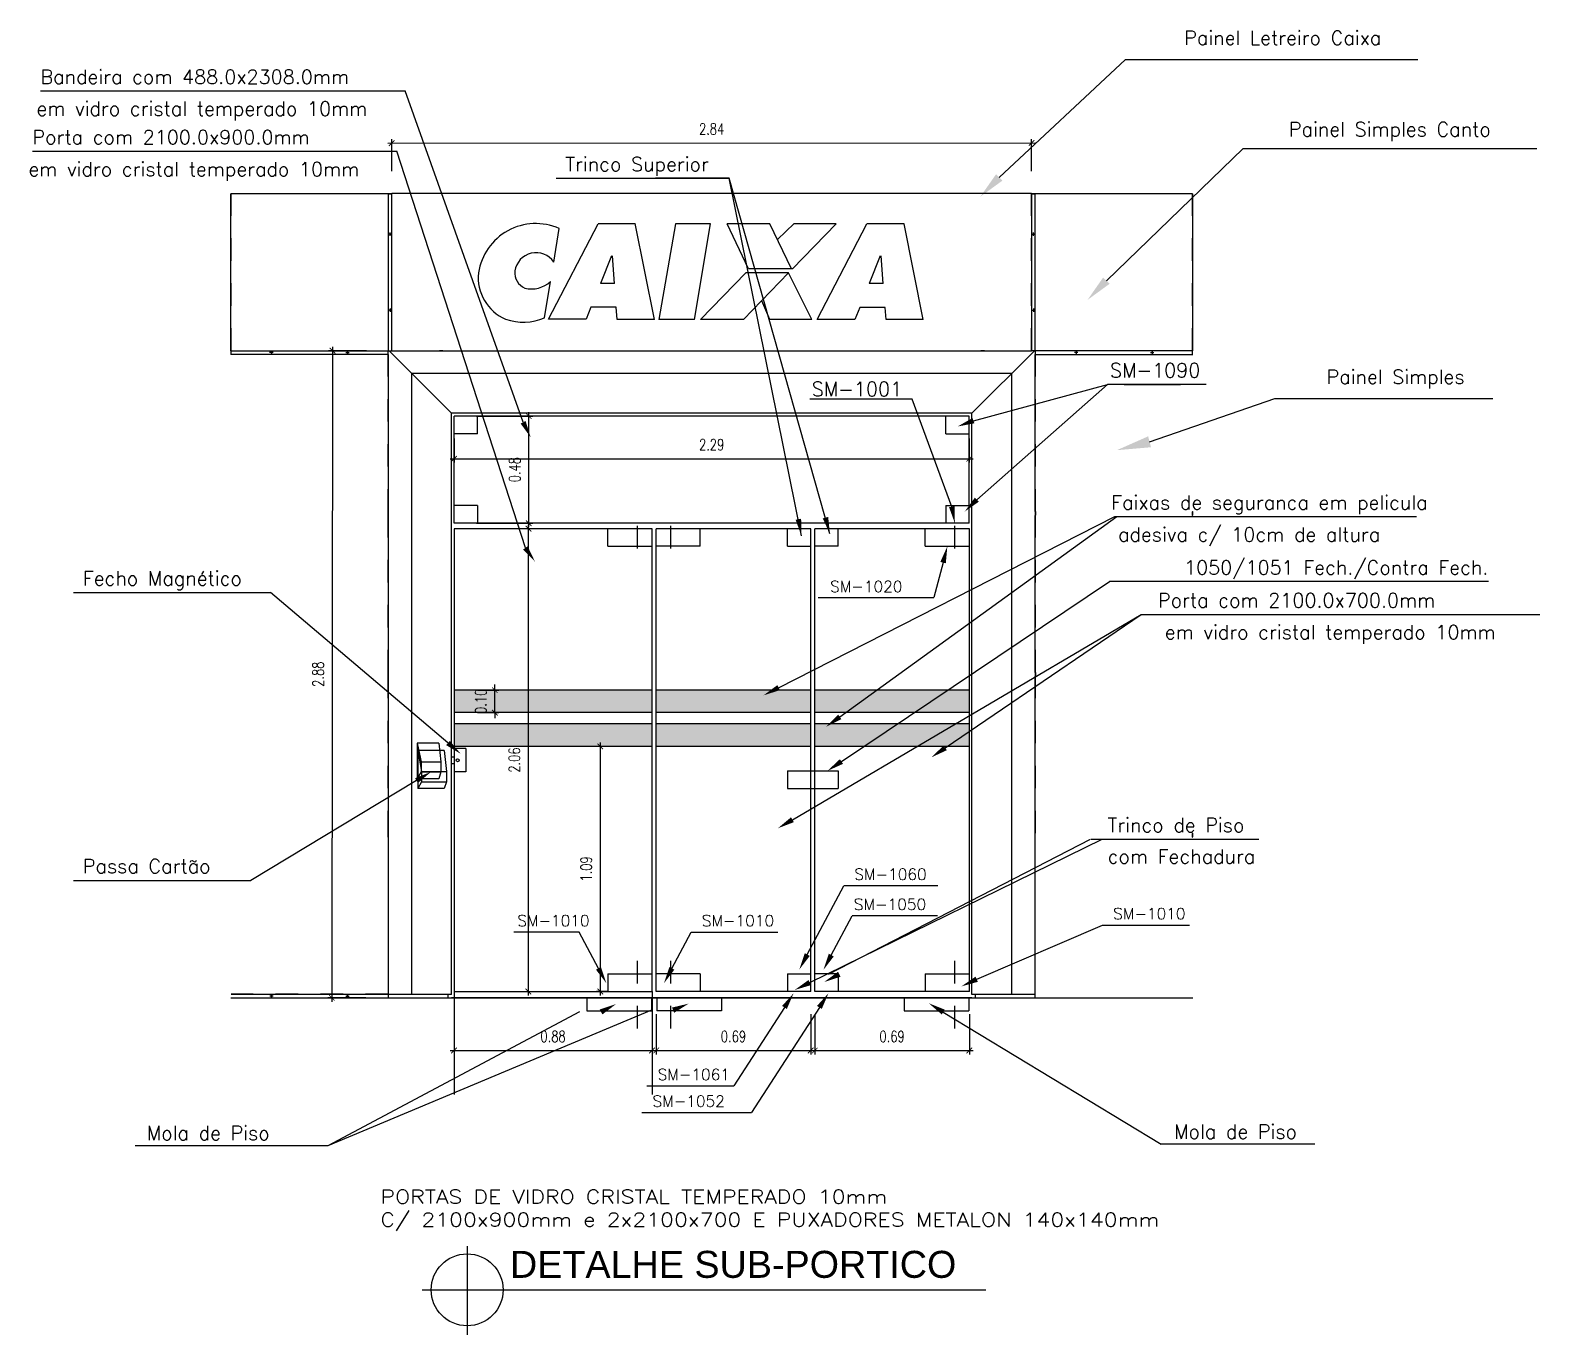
# Model space of a CAD drawing. Extents: x -36.1 to 57, y 1.4 to 46.9.
# Drawn here: x 46.31 to 53.02, y 33.91 to 39.71 of the extents above; entities that cross this region are included whole.
import ezdxf
from ezdxf.enums import TextEntityAlignment as Align

# ---------------------------------------------------------------- set-up
doc = ezdxf.new("R2010")
doc.units = 0
doc.header["$LTSCALE"] = 0.02
doc.header["$PDMODE"] = 2
doc.linetypes.add('CENTER', pattern=[2, 1.25, -0.25, 0.25, -0.25])
doc.linetypes.add('HIDDEN', pattern=[0.375, 0.25, -0.125])
doc.layers.get('0').update_dxf_attribs({"linetype": 'CONTINUOUS'})
doc.layers.get('DEFPOINTS').update_dxf_attribs({"linetype": 'CONTINUOUS'})
for name, color, linetype in [('A-COTAS', 6, 'CONTINUOUS'), ('A-HACHU', 250, 'CONTINUOUS'), ('A-PARED', 7, 'CONTINUOUS'), ('CENTRO', 1, 'CENTER'), ('CONT', 1, 'CONTINUOUS'), ('COTAS', 6, 'CONTINUOUS'), ('ESQUADRIAS-G', 1, 'CONTINUOUS'), ('FINA', 6, 'CONTINUOUS'), ('PISO', 6, 'CONTINUOUS'), ('TEXTO', 7, 'CONTINUOUS'), ('TRAC', 1, 'HIDDEN')]:
    doc.layers.add(name, color=color, linetype=linetype)
doc.styles.add('CITYBLUEPRINT', font='romans.shx', dxfattribs={"width": 1.2, "height": 0.4})
doc.styles.add('COTAS', font='romans.shx', dxfattribs={"width": 0.75})
doc.styles.add('PAVIM', font='swiss.ttf')
doc.styles.add('ROMANSP', font='ROMANS.SHX')
doc.styles.add('SIMPLEX', font='SIMPLEX.SHX')
doc.dimstyles.new('COTAS_50', dxfattribs={"dimscale": 50, "dimtxt": 0.002, "dimasz": 0.001, "dimexe": 0.0007, "dimexo": 0.004, "dimgap": 0.0015, "dimtad": 1, "dimzin": 0, "dimdsep": 46, "dimtxsty": 'COTAS', "dimblk1": 'ARCHTICK', "dimblk2": 'ARCHTICK', "dimsah": 1, "dimcen": 0.003, "dimdle": 0.0007, "dimaunit": 1, "dimadec": 0, "dimazin": 0, "dimtfac": 1, "dimtdec": 0, "dimtix": 1, "dimtmove": 0, "dimatfit": 3, "dimldrblk": 'ARCHTICK', "dimfxl": 1, "dimtolj": 1, "dimtzin": 0, "dimarcsym": 0})

# ---------------------------------------------------------------- blocks, each defined once
blk = doc.blocks.new('_ARCHTICK')
at = {"color": 0, "linetype": 'ByBlock', "const_width": 0.15}
blk.add_lwpolyline([(-0.5, -0.5), (0.5, 0.5)], dxfattribs=at)
blk = doc.blocks.new('*D155')
at = {"color": 0, "linetype": 'ByBlock'}
for p, q in [((193.7457, 128.4894), (193.7426, 125.5774)), ((193.8967, 128.4718), (193.7281, 128.4719)), ((193.8937, 125.5948), (193.7251, 125.5949))]:
    blk.add_line(p, q, dxfattribs=at)
at = {"layer": 'DEFPOINTS', "color": 0, "linetype": 'ByBlock'}
for p in [(193.9967, 128.4717), (193.7426, 125.5949), (193.9937, 125.5947)]:
    blk.add_point(p, dxfattribs=at)
at = {"color": 0, "linetype": 'ByBlock', "xscale": 0.025, "yscale": 0.025, "zscale": 0.025}
for p, rotation in [((193.7456, 128.4719), 89.94025470667383), ((193.7426, 125.5949), 269.9402547066738)]:
    blk.add_blockref('_ARCHTICK', p, dxfattribs=dict(at, rotation=rotation))
at = {"color": 0, "linetype": 'ByBlock', "insert": (193.6816, 127.0335), "char_height": 0.05, "attachment_point": 5, "rotation": 89.94025, "style": 'COTAS'}
blk.add_mtext('\\A1;2.88', dxfattribs=at)
blk = doc.blocks.new('*D154')
at = {"color": 0, "linetype": 'ByBlock'}
for p, q in [((194.6162, 125.6052), (194.6162, 127.6982)), ((194.5495, 127.6807), (194.6337, 127.6807)), ((194.5495, 125.6227), (194.6337, 125.6227))]:
    blk.add_line(p, q, dxfattribs=at)
at = {"layer": 'DEFPOINTS', "color": 0, "linetype": 'ByBlock'}
for p in [(194.4495, 127.6807), (194.6162, 127.6807), (194.4495, 125.6227)]:
    blk.add_point(p, dxfattribs=at)
at = {"color": 0, "linetype": 'ByBlock', "xscale": 0.025, "yscale": 0.025, "zscale": 0.025}
for p, rotation in [((194.6162, 127.6807), 90), ((194.6162, 125.6227), 270)]:
    blk.add_blockref('_ARCHTICK', p, dxfattribs=dict(at, rotation=rotation))
at = {"color": 0, "linetype": 'ByBlock', "insert": (194.5537, 126.6517), "char_height": 0.05, "attachment_point": 5, "rotation": 90, "style": 'COTAS'}
blk.add_mtext('\\A1;2.06', dxfattribs=at)
blk = doc.blocks.new('*D156')
at = {"color": 0, "linetype": 'ByBlock'}
for p, q in [((194.9697, 126.7126), (194.9182, 126.7126)), ((194.9357, 126.7301), (194.9357, 125.6052)), ((194.9697, 125.6227), (194.9182, 125.6227))]:
    blk.add_line(p, q, dxfattribs=at)
at = {"layer": 'DEFPOINTS', "color": 0, "linetype": 'ByBlock'}
for p in [(195.0697, 126.7126), (194.9357, 125.6227), (195.0697, 125.6227)]:
    blk.add_point(p, dxfattribs=at)
at = {"color": 0, "linetype": 'ByBlock', "xscale": 0.025, "yscale": 0.025, "zscale": 0.025}
for p, rotation in [((194.9357, 126.7126), 90), ((194.9357, 125.6227), 270)]:
    blk.add_blockref('_ARCHTICK', p, dxfattribs=dict(at, rotation=rotation))
at = {"color": 0, "linetype": 'ByBlock', "insert": (194.8732, 126.1676), "char_height": 0.05, "attachment_point": 5, "rotation": 90, "style": 'COTAS'}
blk.add_mtext('\\A1;1.09', dxfattribs=at)
blk = doc.blocks.new('*D158')
at = {"color": 0, "linetype": 'ByBlock'}
for p, q in [((195.1842, 125.5227), (195.1842, 125.3431)), ((195.8712, 125.5227), (195.8712, 125.3431)), ((195.1667, 125.3606), (195.8887, 125.3606))]:
    blk.add_line(p, q, dxfattribs=at)
at = {"layer": 'DEFPOINTS', "color": 0, "linetype": 'ByBlock'}
for p in [(195.1842, 125.6227), (195.8712, 125.6227), (195.8712, 125.3606)]:
    blk.add_point(p, dxfattribs=at)
at = {"color": 0, "linetype": 'ByBlock', "xscale": 0.025, "yscale": 0.025, "zscale": 0.025, "rotation": 180}
blk.add_blockref('_ARCHTICK', (195.1842, 125.3606), dxfattribs=at)
at = {"color": 0, "linetype": 'ByBlock', "xscale": 0.025, "yscale": 0.025, "zscale": 0.025}
blk.add_blockref('_ARCHTICK', (195.8712, 125.3606), dxfattribs=at)
at = {"color": 0, "linetype": 'ByBlock', "insert": (195.5277, 125.4231), "char_height": 0.05, "attachment_point": 5, "style": 'COTAS'}
blk.add_mtext('\\A1;0.69', dxfattribs=at)
blk = doc.blocks.new('*D157')
at = {"color": 0, "linetype": 'ByBlock'}
for p, q in [((194.2857, 125.5227), (194.2857, 125.3431)), ((195.1657, 125.5227), (195.1657, 125.3431)), ((194.2682, 125.3606), (195.1832, 125.3606))]:
    blk.add_line(p, q, dxfattribs=at)
at = {"layer": 'DEFPOINTS', "color": 0, "linetype": 'ByBlock'}
for p in [(194.2857, 125.6227), (195.1657, 125.6227), (195.1657, 125.3606)]:
    blk.add_point(p, dxfattribs=at)
at = {"color": 0, "linetype": 'ByBlock', "xscale": 0.025, "yscale": 0.025, "zscale": 0.025, "rotation": 180}
blk.add_blockref('_ARCHTICK', (194.2857, 125.3606), dxfattribs=at)
at = {"color": 0, "linetype": 'ByBlock', "xscale": 0.025, "yscale": 0.025, "zscale": 0.025}
blk.add_blockref('_ARCHTICK', (195.1657, 125.3606), dxfattribs=at)
at = {"color": 0, "linetype": 'ByBlock', "insert": (194.7257, 125.4231), "char_height": 0.05, "attachment_point": 5, "style": 'COTAS'}
blk.add_mtext('\\A1;0.88', dxfattribs=at)
blk = doc.blocks.new('*D150')
at = {"color": 0, "linetype": 'ByBlock'}
for p, q in [((195.8892, 125.5227), (195.8892, 125.3431)), ((196.5762, 125.5227), (196.5762, 125.3431)), ((195.8717, 125.3606), (196.5937, 125.3606))]:
    blk.add_line(p, q, dxfattribs=at)
at = {"layer": 'DEFPOINTS', "color": 0, "linetype": 'ByBlock'}
for p in [(195.8892, 125.6227), (196.5762, 125.6227), (196.5762, 125.3606)]:
    blk.add_point(p, dxfattribs=at)
at = {"color": 0, "linetype": 'ByBlock', "xscale": 0.025, "yscale": 0.025, "zscale": 0.025, "rotation": 180}
blk.add_blockref('_ARCHTICK', (195.8892, 125.3606), dxfattribs=at)
at = {"color": 0, "linetype": 'ByBlock', "xscale": 0.025, "yscale": 0.025, "zscale": 0.025}
blk.add_blockref('_ARCHTICK', (196.5762, 125.3606), dxfattribs=at)
at = {"color": 0, "linetype": 'ByBlock', "insert": (196.2327, 125.4231), "char_height": 0.05, "attachment_point": 5, "style": 'COTAS'}
blk.add_mtext('\\A1;0.69', dxfattribs=at)
blk = doc.blocks.new('*D151')
at = {"color": 0, "linetype": 'ByBlock'}
for p, q in [((194.3907, 126.9626), (194.4845, 126.9626)), ((194.467, 126.9626), (194.467, 126.9876)), ((194.467, 126.8626), (194.467, 126.9626)), ((194.3907, 126.8626), (194.4845, 126.8626)), ((194.467, 126.8626), (194.467, 126.8376))]:
    blk.add_line(p, q, dxfattribs=at)
at = {"layer": 'DEFPOINTS', "color": 0, "linetype": 'ByBlock'}
for p in [(194.2907, 126.9626), (194.467, 126.9626), (194.2907, 126.8626)]:
    blk.add_point(p, dxfattribs=at)
at = {"color": 0, "linetype": 'ByBlock', "xscale": 0.025, "yscale": 0.025, "zscale": 0.025}
for p, rotation in [((194.467, 126.9626), 270), ((194.467, 126.8626), 90)]:
    blk.add_blockref('_ARCHTICK', p, dxfattribs=dict(at, rotation=rotation))
at = {"color": 0, "linetype": 'ByBlock', "insert": (194.4045, 126.9126), "char_height": 0.05, "attachment_point": 5, "rotation": 90, "style": 'COTAS'}
blk.add_mtext('\\A1;0.10', dxfattribs=at)
blk = doc.blocks.new('*D153')
at = {"color": 0, "linetype": 'ByBlock'}
for p, q in [((194.2857, 128.0813), (194.2857, 127.9741)), ((196.5757, 128.0813), (196.5757, 127.9741)), ((194.2682, 127.9916), (196.5932, 127.9916))]:
    blk.add_line(p, q, dxfattribs=at)
at = {"layer": 'DEFPOINTS', "color": 0, "linetype": 'ByBlock'}
for p in [(194.2857, 128.1813), (196.5757, 128.1813), (196.5757, 127.9916)]:
    blk.add_point(p, dxfattribs=at)
at = {"color": 0, "linetype": 'ByBlock', "xscale": 0.025, "yscale": 0.025, "zscale": 0.025, "rotation": 180}
blk.add_blockref('_ARCHTICK', (194.2857, 127.9916), dxfattribs=at)
at = {"color": 0, "linetype": 'ByBlock', "xscale": 0.025, "yscale": 0.025, "zscale": 0.025}
blk.add_blockref('_ARCHTICK', (196.5757, 127.9916), dxfattribs=at)
at = {"color": 0, "linetype": 'ByBlock', "insert": (195.4307, 128.0541), "char_height": 0.05, "attachment_point": 5, "style": 'COTAS'}
blk.add_mtext('\\A1;2.29', dxfattribs=at)
blk = doc.blocks.new('*D159')
at = {"color": 0, "linetype": 'ByBlock'}
for p, q in [((194.3857, 128.1813), (194.6354, 128.1813)), ((194.6179, 127.6872), (194.6179, 128.1988)), ((194.3857, 127.7047), (194.6354, 127.7047))]:
    blk.add_line(p, q, dxfattribs=at)
at = {"layer": 'DEFPOINTS', "color": 0, "linetype": 'ByBlock'}
for p in [(194.2857, 128.1813), (194.6179, 128.1813), (194.2857, 127.7047)]:
    blk.add_point(p, dxfattribs=at)
at = {"color": 0, "linetype": 'ByBlock', "xscale": 0.025, "yscale": 0.025, "zscale": 0.025}
for p, rotation in [((194.6179, 128.1813), 90), ((194.6179, 127.7047), 270)]:
    blk.add_blockref('_ARCHTICK', p, dxfattribs=dict(at, rotation=rotation))
at = {"color": 0, "linetype": 'ByBlock', "insert": (194.5554, 127.943), "char_height": 0.05, "attachment_point": 5, "rotation": 90, "style": 'COTAS'}
blk.add_mtext('\\A1;0.48', dxfattribs=at)
blk = doc.blocks.new('*D152')
at = {"color": 0, "linetype": 'ByBlock'}
for p, q in [((193.9911, 129.3946), (196.8701, 129.3956)), ((194.0086, 129.2697), (194.0086, 129.4121)), ((196.8526, 129.2707), (196.8526, 129.4131))]:
    blk.add_line(p, q, dxfattribs=at)
at = {"layer": 'DEFPOINTS', "color": 0, "linetype": 'ByBlock'}
for p in [(196.8526, 129.3956), (194.0087, 129.1697), (196.8527, 129.1707)]:
    blk.add_point(p, dxfattribs=at)
at = {"color": 0, "linetype": 'ByBlock', "xscale": 0.025, "yscale": 0.025, "zscale": 0.025}
for p, rotation in [((194.0086, 129.3946), 180.0201461944978), ((196.8526, 129.3956), 0.02014619449780503)]:
    blk.add_blockref('_ARCHTICK', p, dxfattribs=dict(at, rotation=rotation))
at = {"color": 0, "linetype": 'ByBlock', "insert": (195.4306, 129.4576), "char_height": 0.05, "attachment_point": 5, "rotation": 0.02015, "style": 'COTAS'}
blk.add_mtext('\\A1;2.84', dxfattribs=at)
blk = doc.blocks.new('A$C1A673CF9')
at = {"layer": 'A-HACHU'}
h = blk.add_hatch(dxfattribs=at)
h.set_pattern_fill('DASH', color=256, scale=0.005, style=0)
h.set_pattern_definition([(0, (-50.731552, -95.333776), (0.015875, 0.015875), [0.015875, -0.015875])])
h.paths.add_polyline_path([(2.7719, 2.3042), (2.7719, 2.4042), (1.8919, 2.4042), (1.8919, 2.3042)])
h.paths.add_polyline_path([(1.8919, 2.2542), (1.8919, 2.1542), (2.7719, 2.1542), (2.7719, 2.2542)])
h.paths.add_polyline_path([(2.7904, 2.2542), (2.7904, 2.1542), (3.4774, 2.1542), (3.4774, 2.2542)])
h.paths.add_polyline_path([(2.7904, 2.4042), (2.7904, 2.3042), (3.4774, 2.3042), (3.4774, 2.4042)])
h.paths.add_polyline_path([(3.4954, 2.4042), (3.4954, 2.3042), (3.6323, 2.3042), (3.7705, 2.4042)])
h.paths.add_polyline_path([(3.937, 2.3042), (4.0859, 2.4042), (3.7705, 2.4042), (3.6323, 2.3042)])
h.paths.add_polyline_path([(4.1824, 2.3042), (4.1824, 2.4042), (4.0859, 2.4042), (3.937, 2.3042)])
h.paths.add_polyline_path([(3.8626, 2.2542), (3.7137, 2.1542), (3.9493, 2.1542), (4.119, 2.2542)])
h.paths.add_polyline_path([(3.9493, 2.1542), (4.0848, 2.1542), (4.1824, 2.2207), (4.1824, 2.2542), (4.119, 2.2542)])
h.paths.add_polyline_path([(4.1824, 2.2207), (4.0848, 2.1542), (4.1824, 2.1542)], flags=16)
h.paths.add_polyline_path([(3.4954, 2.2542), (3.4954, 2.1542), (3.7137, 2.1542), (3.8626, 2.2542)])
h.paths.add_polyline_path([(1.9732, 2.2845), (1.9732, 2.4238), (2.0482, 2.4238), (2.0482, 2.2845)], flags=9)
for p, q in [((3.3733, 2.0452), (3.3733, 1.9667)), ((3.3733, 2.0452), (3.5995, 2.0452)), ((3.5995, 2.0452), (3.5995, 1.9667)), ((3.3733, 1.9667), (3.5995, 1.9667))]:
    blk.add_line(p, q)
at = {"layer": 'A-PARED'}
blk.add_line((0.8999, 1.0362), (5.1749, 1.0362), dxfattribs=at)
at = {"layer": 'CENTRO'}
for p, q in [((1.6149, 4.4312), (1.5999, 4.4312)), ((1.6074, 4.4237), (1.6074, 4.4387)), ((4.4599, 4.4312), (4.4749, 4.4312)), ((4.4674, 4.4237), (4.4674, 4.4387)), ((1.6149, 4.0932), (1.5999, 4.0932)), ((1.6074, 4.1007), (1.6074, 4.0857)), ((4.4599, 4.0932), (4.4749, 4.0932)), ((4.4674, 4.1007), (4.4674, 4.0857)), ((1.0874, 3.9057), (1.0724, 3.9057)), ((1.0799, 3.9132), (1.0799, 3.8972)), ((1.4104, 3.9057), (1.4254, 3.9057)), ((1.4179, 3.9132), (1.4179, 3.8972)), ((4.6644, 3.9057), (4.6494, 3.9057)), ((4.6569, 3.9132), (4.6569, 3.8972)), ((4.9874, 3.9057), (5.0024, 3.9057)), ((4.9949, 3.9132), (4.9949, 3.8972)), ((2.7079, 3.0347), (2.7079, 3.1751)), ((2.8549, 3.0347), (2.8549, 3.1751)), ((4.1179, 3.0347), (4.1179, 3.1751)), ((2.7079, 0.9002), (2.7079, 1.2057)), ((2.8549, 0.9002), (2.8549, 1.2057)), ((4.1179, 0.9002), (4.1179, 1.2057)), ((1.0884, 1.0437), (1.0734, 1.0437)), ((1.0884, 1.0437), (1.0734, 1.0437)), ((1.0884, 1.0437), (1.0734, 1.0437)), ((1.0809, 1.0362), (1.0809, 1.0512)), ((1.0809, 1.0512), (1.0809, 1.0362)), ((1.0809, 1.0362), (1.0809, 1.0512)), ((1.4114, 1.0437), (1.4264, 1.0437)), ((1.4114, 1.0437), (1.4264, 1.0437)), ((1.4114, 1.0437), (1.4264, 1.0437)), ((1.4189, 1.0362), (1.4189, 1.0512)), ((1.4189, 1.0512), (1.4189, 1.0362)), ((1.4189, 1.0362), (1.4189, 1.0512))]:
    blk.add_line(p, q, dxfattribs=at)
at = {"layer": 'CONT'}
for p, q in [((0.8999, 3.9132), (0.8999, 4.6112)), ((0.8999, 3.9132), (0.8999, 4.6112)), ((1.6159, 4.6112), (0.8999, 4.6112)), ((1.5989, 4.6112), (1.5989, 4.6122)), ((1.5989, 4.6112), (1.6149, 4.6112)), ((1.5999, 3.9132), (1.5999, 4.6112)), ((1.5999, 3.9132), (1.5999, 4.6112)), ((1.6149, 3.9132), (1.6149, 4.6112)), ((1.6149, 3.9132), (1.6149, 4.6112)), ((4.4589, 4.6122), (1.6159, 4.6122)), ((1.6159, 4.6112), (1.6159, 4.6122)), ((4.4589, 4.6112), (4.4589, 4.6122)), ((4.4589, 4.6112), (4.4589, 4.6122)), ((4.4589, 4.6112), (4.4749, 4.6112)), ((4.4599, 3.9132), (4.4599, 4.6112)), ((4.4599, 3.9132), (4.4599, 4.6112)), ((4.4599, 3.9132), (4.4599, 4.6112)), ((4.4599, 3.9132), (4.4599, 4.6112)), ((5.1739, 4.6112), (4.4599, 4.6112)), ((4.4749, 3.9132), (4.4749, 4.6112)), ((4.4749, 3.9132), (4.4749, 4.6112)), ((4.4759, 4.6112), (4.4759, 4.6122)), ((5.1749, 3.9132), (5.1749, 4.6112)), ((5.1749, 3.9132), (5.1749, 4.6112)), ((0.9009, 3.9132), (0.8999, 3.9132)), ((0.9009, 3.8962), (0.8999, 3.8962)), ((0.9009, 3.9132), (0.9009, 3.9122)), ((0.9009, 3.9122), (1.5989, 3.9122)), ((0.9009, 3.8962), (0.9009, 3.9122)), ((1.5989, 3.8972), (0.9009, 3.8972)), ((1.5989, 3.8972), (0.9009, 3.8972)), ((1.5989, 3.9132), (1.6159, 3.9132)), ((1.5989, 3.8972), (1.5989, 3.9132)), ((1.5999, 3.8962), (1.5989, 3.8962)), ((1.5999, 3.1982), (1.5999, 3.8962)), ((1.8809, 3.6352), (1.6029, 3.9132)), ((1.6159, 3.9132), (1.6159, 3.9122)), ((1.6159, 3.9122), (4.4589, 3.9122)), ((1.8256, 3.9122), (1.8256, 3.9132)), ((1.8256, 3.9132), (1.8416, 3.9132)), ((1.8426, 3.9132), (1.8266, 3.9132)), ((1.8426, 3.9132), (1.8426, 3.9122)), ((4.1939, 3.6352), (4.4719, 3.9132)), ((4.2322, 3.9132), (4.2482, 3.9132)), ((4.2322, 3.9132), (4.2322, 3.9122)), ((4.2492, 3.9132), (4.2332, 3.9132)), ((4.2492, 3.9122), (4.2492, 3.9132)), ((4.4759, 3.9132), (4.4589, 3.9132)), ((4.4589, 3.9122), (4.4589, 3.9132)), ((4.4749, 3.1982), (4.4749, 3.8962)), ((4.4749, 3.8962), (4.4759, 3.8962)), ((4.4759, 3.8972), (4.4759, 3.9132)), ((5.1739, 3.9122), (4.4759, 3.9122)), ((4.4759, 3.8972), (5.1739, 3.8972)), ((4.4759, 3.8972), (5.1739, 3.8972)), ((5.1739, 3.9132), (5.1739, 3.9122)), ((5.1739, 3.9132), (5.1749, 3.9132)), ((5.1739, 3.8962), (5.1739, 3.9122)), ((5.1739, 3.8962), (5.1749, 3.8962)), ((1.7039, 1.0512), (1.7039, 3.8122)), ((4.3709, 3.8122), (1.7039, 3.8122)), ((4.3709, 1.0512), (4.3709, 3.8122)), ((1.8809, 1.0512), (1.8809, 3.6352)), ((4.1939, 3.6352), (1.8809, 3.6352)), ((4.1939, 1.0512), (4.1939, 3.6352)), ((4.1819, 3.6229), (1.8919, 3.6229)), ((1.8919, 3.1462), (1.8919, 3.6229)), ((1.996, 3.5445), (1.996, 3.6229)), ((4.0778, 3.5445), (4.0778, 3.6229)), ((4.1819, 3.1462), (4.1819, 3.6229)), ((1.996, 3.5445), (1.8919, 3.5445)), ((4.0778, 3.5445), (4.1819, 3.5445)), ((1.996, 3.2246), (1.8919, 3.2246)), ((1.996, 3.2246), (1.996, 3.1462)), ((4.0778, 3.2246), (4.0778, 3.1462)), ((4.0778, 3.2246), (4.1819, 3.2246)), ((1.5989, 3.1982), (1.5999, 3.1982)), ((1.5989, 3.1982), (1.5989, 3.1822)), ((1.5989, 3.1812), (1.5989, 3.1972)), ((1.5999, 3.1812), (1.5989, 3.1812)), ((1.5999, 2.4832), (1.5999, 3.1812)), ((4.4759, 3.1982), (4.4749, 3.1982)), ((4.4749, 2.4832), (4.4749, 3.1812)), ((4.4749, 3.1812), (4.4759, 3.1812)), ((4.4759, 3.1982), (4.4759, 3.1822)), ((4.4759, 3.1812), (4.4759, 3.1972)), ((5.1739, 3.1982), (5.1739, 3.1822)), ((5.1739, 3.1982), (5.1749, 3.1982)), ((5.1739, 3.1812), (5.1739, 3.1972)), ((5.1739, 3.1812), (5.1749, 3.1812)), ((4.1819, 3.1462), (1.8919, 3.1462)), ((1.8919, 3.1222), (1.8919, 1.0642)), ((2.7719, 3.1222), (1.8919, 3.1222)), ((2.5759, 3.0438), (2.5759, 3.1222)), ((2.7719, 1.0642), (2.7719, 3.1222)), ((2.7904, 1.0642), (2.7904, 3.1222)), ((3.4774, 3.1222), (2.7904, 3.1222)), ((2.9864, 3.0438), (2.9864, 3.1222)), ((3.3733, 3.0438), (3.3733, 3.1222)), ((3.4774, 1.0642), (3.4774, 3.1222)), ((3.4954, 1.0642), (3.4954, 3.1222)), ((4.1824, 3.1222), (3.4954, 3.1222)), ((3.5995, 3.0438), (3.5995, 3.1222)), ((3.9864, 3.0438), (3.9864, 3.1222)), ((4.1824, 1.0642), (4.1824, 3.1222)), ((2.5759, 3.0438), (2.7719, 3.0438)), ((2.9864, 3.0438), (2.7904, 3.0438)), ((3.3733, 3.0438), (3.4774, 3.0438)), ((3.5995, 3.0438), (3.4954, 3.0438)), ((3.9864, 3.0438), (4.1824, 3.0438)), ((1.5989, 2.4832), (1.5989, 2.4672)), ((1.5989, 2.4832), (1.5999, 2.4832)), ((4.4759, 2.4832), (4.4749, 2.4832)), ((4.4759, 2.4832), (4.4759, 2.4672)), ((1.5989, 2.4662), (1.5989, 2.4822)), ((1.5999, 2.4662), (1.5989, 2.4662)), ((1.5999, 1.0362), (1.5999, 2.4662)), ((4.4749, 1.0362), (4.4749, 2.4662)), ((4.4749, 2.4662), (4.4759, 2.4662)), ((4.4759, 2.4662), (4.4759, 2.4822)), ((1.7284, 2.1689), (1.7452, 2.0857)), ((1.7284, 2.1689), (1.7284, 2.0101)), ((1.824, 2.1689), (1.7284, 2.1689)), ((1.824, 2.1689), (1.8333, 2.0857)), ((1.7312, 2.1362), (1.748, 2.0421)), ((1.8487, 2.1362), (1.7312, 2.1362)), ((1.7312, 2.1362), (1.7312, 1.9665)), ((1.7452, 2.0857), (1.7452, 2.0406)), ((1.7452, 2.0857), (1.8333, 2.0857)), ((1.8333, 2.0857), (1.8333, 2.0406)), ((1.8487, 2.1362), (1.858, 2.0421)), ((1.8919, 2.1065), (1.8826, 2.1065)), ((1.945, 2.1453), (1.8919, 2.1453)), ((1.945, 2.1453), (1.945, 2.0412)), ((1.7452, 2.0406), (1.7284, 2.0101)), ((1.7452, 2.0406), (1.8333, 2.0406)), ((1.748, 2.0421), (1.858, 2.0421)), ((1.748, 2.0421), (1.748, 1.997)), ((1.8333, 2.0406), (1.824, 2.0101)), ((1.858, 2.0421), (1.858, 1.997)), ((1.8919, 2.0773), (1.8826, 2.0773)), ((1.945, 2.0412), (1.8919, 2.0412)), ((1.824, 2.0101), (1.7284, 2.0101)), ((1.748, 1.997), (1.7312, 1.9665)), ((1.8487, 1.9665), (1.7312, 1.9665)), ((1.748, 1.997), (1.858, 1.997)), ((1.858, 1.997), (1.8487, 1.9665)), ((1.5989, 1.7682), (1.5999, 1.7682)), ((1.5989, 1.7682), (1.5989, 1.7522)), ((1.5989, 1.7512), (1.5989, 1.7672)), ((1.5999, 1.7512), (1.5989, 1.7512)), ((5.1739, 1.7682), (5.1739, 1.7522)), ((5.1739, 1.7682), (5.1749, 1.7682)), ((5.1739, 1.7512), (5.1739, 1.7672)), ((5.1739, 1.7512), (5.1749, 1.7512)), ((2.5759, 1.1426), (2.7719, 1.1426)), ((2.5759, 1.1426), (2.5759, 1.0642)), ((2.9864, 1.1426), (2.7904, 1.1426)), ((2.9864, 1.1426), (2.9864, 1.0642)), ((3.3733, 1.1426), (3.3733, 1.0642)), ((3.3733, 1.1426), (3.4774, 1.1426)), ((3.5995, 1.1426), (3.4954, 1.1426)), ((3.5995, 1.1426), (3.5995, 1.0642)), ((3.9864, 1.1426), (3.9864, 1.0642)), ((3.9864, 1.1426), (4.1824, 1.1426)), ((1.5989, 1.0512), (0.9009, 1.0512)), ((1.8809, 1.0512), (0.9009, 1.0512)), ((1.5989, 1.0522), (1.5989, 1.0362)), ((1.5989, 1.0522), (1.5999, 1.0522)), ((1.5989, 1.0512), (1.5989, 1.0362)), ((1.8659, 1.0362), (1.8659, 1.0512)), ((1.8659, 1.0362), (1.8659, 1.0512)), ((4.1939, 1.0362), (1.8809, 1.0362)), ((1.8919, 1.0642), (1.8919, 0.606)), ((1.8919, 1.0642), (2.7719, 1.0642)), ((2.4819, 1.0362), (2.4819, 0.9782)), ((2.7699, 1.0362), (2.7699, 0.9782)), ((2.7719, 1.0642), (2.7719, 0.606)), ((3.4774, 1.0642), (2.7904, 1.0642)), ((2.7929, 1.0362), (2.7929, 0.9782)), ((3.0809, 1.0362), (3.0809, 0.9782)), ((4.1824, 1.0642), (3.4954, 1.0642)), ((3.8919, 1.0362), (3.8919, 0.9782)), ((4.1799, 1.0362), (4.1799, 0.9782)), ((4.4759, 1.0512), (4.1939, 1.0512)), ((4.2089, 1.0362), (4.2089, 1.0512)), ((2.4819, 0.9782), (2.7699, 0.9782)), ((3.0809, 0.9782), (2.7929, 0.9782)), ((3.8919, 0.9782), (4.1799, 0.9782))]:
    blk.add_line(p, q, dxfattribs=at)
for centre, radius in [((1.6074, 4.4312), 0.00225), ((1.6074, 4.4312), 0.00175), ((4.4674, 4.4312), 0.00225), ((4.4674, 4.4312), 0.00175), ((1.6074, 4.0932), 0.00225), ((1.6074, 4.0932), 0.00175), ((4.4674, 4.0932), 0.00225), ((4.4674, 4.0932), 0.00175), ((1.0799, 3.9057), 0.00225), ((1.0799, 3.9057), 0.00175), ((1.4179, 3.9057), 0.00225), ((1.4179, 3.9057), 0.00175), ((4.6569, 3.9057), 0.00225), ((4.6569, 3.9057), 0.00175), ((4.9949, 3.9057), 0.00225), ((4.9949, 3.9057), 0.00175), ((1.908, 2.0927), 0.00666), ((1.0809, 1.0437), 0.00225), ((1.0809, 1.0437), 0.00225), ((1.0809, 1.0437), 0.00225), ((1.0809, 1.0437), 0.00175), ((1.0809, 1.0437), 0.00175), ((1.0809, 1.0437), 0.00175), ((1.4189, 1.0437), 0.00225), ((1.4189, 1.0437), 0.00225), ((1.4189, 1.0437), 0.00225), ((1.4189, 1.0437), 0.00175), ((1.4189, 1.0437), 0.00175), ((1.4189, 1.0437), 0.00175)]:
    blk.add_circle(centre, radius, dxfattribs=at)
at = {"layer": 'COTAS'}
for p, q in [((4.3153, 4.6841), (4.876, 5.2077)), ((4.876, 5.2077), (6.1752, 5.2077)), ((0.0537, 5.0689), (1.6752, 5.0689)), ((2.1989, 3.5955), (1.6752, 5.0689)), ((0.0179, 4.8), (1.6382, 4.8)), ((2.2088, 3.0366), (1.6382, 4.8)), ((4.7912, 4.2248), (5.3985, 4.8127)), ((5.3985, 4.8127), (6.705, 4.8127)), ((2.3451, 4.6799), (3.1149, 4.6799)), ((3.0399, 4.6799), (2.7874, 4.6799)), ((3.1149, 4.6799), (3.0399, 4.6799)), ((3.1149, 4.6799), (3.0399, 4.6799)), ((3.436, 3.0904), (3.1149, 4.6799)), ((3.5625, 3.0988), (3.1149, 4.6799)), ((2.311, 4.0533), (2.5318, 4.4781)), ((2.3349, 4.3078), (2.3592, 4.457)), ((2.6976, 4.4781), (2.5318, 4.4781)), ((2.7828, 4.0522), (2.6974, 4.4792)), ((2.8756, 4.4781), (2.8025, 4.0522)), ((3.0317, 4.4781), (2.8756, 4.4781)), ((2.9606, 4.0522), (3.0317, 4.4781)), ((3.2951, 4.4781), (3.1057, 4.4781)), ((3.2008, 4.2776), (3.1057, 4.4781)), ((3.3922, 4.2776), (3.2951, 4.4781)), ((3.4041, 4.4783), (3.3293, 4.4076)), ((3.5902, 4.4781), (3.3967, 4.2776)), ((3.5902, 4.4781), (3.4039, 4.4781)), ((3.5057, 4.0522), (3.727, 4.4781)), ((3.8921, 4.4781), (3.727, 4.4781)), ((3.9772, 4.0522), (3.8921, 4.4781)), ((2.591, 4.3358), (2.5424, 4.213)), ((2.605, 4.213), (2.5956, 4.3358)), ((3.7857, 4.3347), (3.737, 4.2119)), ((3.7997, 4.2119), (3.7902, 4.3347)), ((3.1886, 4.2597), (2.987, 4.0522)), ((3.3781, 4.2597), (3.1791, 4.0522)), ((3.3781, 4.2597), (3.1886, 4.2597)), ((3.3967, 4.2776), (3.2008, 4.2776)), ((3.4827, 4.0522), (3.3781, 4.2597)), ((2.2945, 4.0592), (2.3209, 4.2213)), ((2.605, 4.213), (2.5424, 4.213)), ((3.7997, 4.2119), (3.737, 4.2119)), ((2.5002, 4.1067), (2.479, 4.0533)), ((2.6132, 4.1065), (2.5002, 4.1067)), ((2.6174, 4.0522), (2.6132, 4.1065)), ((3.2951, 4.0522), (3.2592, 4.1357)), ((3.6949, 4.1056), (3.6737, 4.0522)), ((3.8079, 4.1054), (3.6949, 4.1056)), ((3.812, 4.0522), (3.8079, 4.1054)), ((2.479, 4.0533), (2.311, 4.0533)), ((2.7828, 4.0522), (2.6174, 4.0522)), ((2.9606, 4.0522), (2.8025, 4.0522)), ((3.1791, 4.0522), (2.987, 4.0522)), ((3.4827, 4.0522), (3.2951, 4.0522)), ((3.6737, 4.0522), (3.5057, 4.0522)), ((3.6737, 4.0522), (3.5057, 4.0522)), ((3.9772, 4.0522), (3.812, 4.0522)), ((4.2005, 3.6024), (4.7959, 3.7638)), ((4.2153, 3.2509), (4.7959, 3.7638)), ((5.235, 3.7638), (4.7959, 3.7638)), ((4.8709, 3.7638), (5.1209, 3.7638)), ((3.9285, 3.6979), (3.4734, 3.6979)), ((4.1044, 3.22), (3.9285, 3.6979)), ((4.9832, 3.5084), (5.5395, 3.7011)), ((5.5395, 3.7011), (6.5092, 3.7011)), ((3.3345, 2.4153), (4.8292, 3.1758)), ((3.6063, 2.2854), (4.8371, 3.1758)), ((4.8292, 3.1758), (6.1698, 3.1758)), ((4.0655, 2.9713), (4.0251, 2.8167)), ((0.2001, 2.8389), (1.0764, 2.8389)), ((1.8648, 2.1693), (1.0764, 2.8389)), ((3.5105, 2.8167), (4.0251, 2.8167)), ((4.0751, 2.1475), (4.9456, 2.7411)), ((4.9456, 2.7411), (6.7176, 2.7411)), ((2.7719, 2.4042), (1.8919, 2.4042)), ((3.4774, 2.4042), (2.7904, 2.4042)), ((4.1824, 2.4042), (3.4954, 2.4042)), ((2.7719, 2.3042), (1.8919, 2.3042)), ((3.4774, 2.3042), (2.7904, 2.3042)), ((4.1824, 2.3042), (3.4954, 2.3042)), ((2.7719, 2.2542), (1.8919, 2.2542)), ((3.4774, 2.2542), (2.7904, 2.2542)), ((4.1824, 2.2542), (3.4954, 2.2542)), ((2.7719, 2.1542), (1.8919, 2.1542)), ((3.4774, 2.1542), (2.7904, 2.1542)), ((4.1824, 2.1542), (3.4954, 2.1542)), ((1.725, 2.0019), (0.9883, 1.5586)), ((3.4728, 1.1041), (4.7723, 1.7421)), ((3.5561, 1.1411), (4.7201, 1.7421)), ((4.7243, 1.7421), (5.4691, 1.7421)), ((0.2001, 1.5586), (0.9883, 1.5586)), ((3.4619, 1.2286), (3.6247, 1.5349)), ((4.0424, 1.5349), (3.6247, 1.5349)), ((3.5685, 1.2264), (3.6614, 1.4011)), ((4.0401, 1.4011), (3.6614, 1.4011)), ((4.2149, 1.119), (4.7742, 1.3597)), ((4.7742, 1.3597), (5.1601, 1.3597)), ((2.4481, 1.3286), (2.1582, 1.3286)), ((2.5338, 1.1674), (2.4481, 1.3286)), ((2.8601, 1.1674), (2.9457, 1.3286)), ((2.9457, 1.3286), (3.3316, 1.3286)), ((2.7695, 0.9815), (1.3311, 0.3789)), ((2.4493, 0.9735), (1.3311, 0.3789)), ((3.3606, 0.9936), (3.1354, 0.6446)), ((3.5157, 0.9936), (3.214, 0.526)), ((4.0661, 0.9732), (5.0349, 0.385)), ((2.7495, 0.6446), (3.1354, 0.6446)), ((2.7267, 0.526), (3.214, 0.526)), ((1.3311, 0.3789), (0.4749, 0.3789)), ((5.7176, 0.385), (5.0349, 0.385))]:
    blk.add_line(p, q, dxfattribs=at)
for centre, radius, start, end in [((2.2554, 4.2212), 0.2576, 66.2521, 171.37859), ((2.2565, 4.2536), 0.0954, 34.65313, 171.37859), ((2.2012, 4.2384), 0.2017, 173.90613, 246.61671), ((2.2364, 4.26), 0.0747, 173.90613, 246.61671), ((2.2359, 4.3129), 0.1249, 256.49493, 312.85753), ((2.1999, 4.2918), 0.2511, 251.74405, 292.14503)]:
    blk.add_arc(centre, radius, start, end, dxfattribs=at)
for points in [[(4.3296, 4.6701), (4.301, 4.6981), (4.2313, 4.5984)], [(4.8055, 4.2109), (4.7769, 4.2388), (4.7073, 4.1391)], [(2.21, 3.6011), (2.1877, 3.5899), (2.2324, 3.5284)], [(4.2048, 3.5907), (4.1962, 3.6141), (4.1301, 3.5765)], [(4.9894, 3.4842), (4.977, 3.5327), (4.8379, 3.4712)], [(4.1167, 3.2223), (4.0921, 3.2178), (4.1179, 3.1462)], [(4.2241, 3.242), (4.2065, 3.2598), (4.1618, 3.1983)], [(3.4346, 3.1664), (3.4101, 3.1619), (3.436, 3.0904)], [(3.5548, 3.1745), (3.5307, 3.1679), (3.5625, 3.0988)], [(2.219, 3.0438), (2.1985, 3.0294), (2.2519, 2.9753)], [(4.0534, 2.9744), (4.0776, 2.9681), (4.0844, 3.0438)], [(3.3402, 2.4042), (3.3288, 2.4265), (3.2677, 2.3813)], [(3.6136, 2.2752), (3.5989, 2.2955), (3.5455, 2.2414)], [(1.8729, 2.1788), (1.8567, 2.1598), (1.9219, 2.1207)], [(4.0821, 2.1372), (4.068, 2.1579), (4.0131, 2.1053)], [(1.7185, 2.0126), (1.7314, 1.9912), (1.7892, 2.0406)], [(3.4509, 1.2345), (3.473, 1.2228), (3.4267, 1.1624)], [(3.5575, 1.2322), (3.5796, 1.2205), (3.5333, 1.1601)], [(2.5448, 1.1733), (2.5227, 1.1616), (2.569, 1.1012)], [(2.849, 1.1733), (2.8711, 1.1616), (2.8249, 1.1012)], [(3.6098, 1.13), (3.5983, 1.1522), (3.5374, 1.1067)], [(3.4783, 1.0929), (3.4673, 1.1153), (3.4055, 1.071)], [(4.2096, 1.1303), (4.2202, 1.1076), (4.147, 1.0872)], [(2.5395, 0.9846), (2.5511, 0.9624), (2.6117, 1.0084)], [(2.8606, 0.993), (2.8703, 0.97), (2.9346, 1.0105)], [(3.35, 1.0003), (3.3711, 0.9868), (3.401, 1.0567)], [(3.5051, 1.0003), (3.5262, 0.9868), (3.5561, 1.0567)], [(4.0596, 0.9625), (4.0726, 0.9839), (4.002, 1.0121)]]:
    blk.add_solid(points, dxfattribs=at)
at = {"layer": 'FINA'}
for p, q in [((3.6138, 2.0871), (4.8046, 2.8869)), ((6.4891, 2.8869), (4.8046, 2.8869)), ((3.3959, 1.8282), (4.9456, 2.7411))]:
    blk.add_line(p, q, dxfattribs=at)
for points in [[(3.6207, 2.0767), (3.6068, 2.0974), (3.5515, 2.0452)], [(3.4023, 1.8174), (3.3896, 1.8389), (3.3313, 1.7901)]]:
    blk.add_solid(points, dxfattribs=at)
at = {"layer": 'TRAC'}
for p, q in [((0.9009, 3.9132), (0.9009, 4.6112)), ((4.4589, 3.9132), (4.4589, 4.6112)), ((5.1739, 3.9132), (5.1739, 4.6112)), ((0.9009, 3.9132), (1.5989, 3.9132)), ((1.5989, 3.8962), (0.9009, 3.8962)), ((1.5989, 3.1982), (1.5989, 3.8962)), ((1.6159, 3.9132), (4.4589, 3.9132)), ((5.1739, 3.9132), (4.4759, 3.9132)), ((4.4759, 3.1982), (4.4759, 3.8962)), ((4.4759, 3.8962), (5.1739, 3.8962)), ((1.5989, 2.4832), (1.5989, 3.1812)), ((4.4759, 2.4832), (4.4759, 3.1812)), ((1.5989, 1.7682), (1.5989, 2.4662)), ((4.4759, 1.7682), (4.4759, 2.4662)), ((1.5989, 1.7502), (1.5989, 1.0522)), ((1.5989, 1.0522), (0.9009, 1.0522))]:
    blk.add_line(p, q, dxfattribs=at)
at = {"layer": 'CONT', "style": 'SIMPLEX'}
for s, height, p in [('Painel Letreiro Caixa', 0.0625, (5.1372, 5.2731)), ('Painel Simples Canto', 0.0625, (5.6024, 4.8665)), ('Painel Simples ', 0.0625, (5.7699, 3.7665)), ('SM-1020', 0.05, (3.5634, 2.8401)), ('SM-1060', 0.05, (3.6711, 1.5607)), ('SM-1050', 0.05, (3.6689, 1.427)), ('SM-1010', 0.05, (4.8216, 1.3856)), ('SM-1010', 0.05, (2.1729, 1.3544)), ('SM-1010', 0.05, (2.9931, 1.3544)), ('SM-1061', 0.05, (2.7969, 0.6704)), ('SM-1052', 0.05, (2.7741, 0.5519))]:
    blk.add_text(s, height=height, dxfattribs=at).set_placement(p)
at = {"layer": 'CONT'}
for s, style, p in [('Bandeira com 488.0x2308.0mm', 'SIMPLEX', (0.0537, 5.1314)), ('em vidro cristal temperado 10mm', 'SIMPLEX', (0.0358, 4.9896)), ('Porta com 2100.0x900.0mm', 'SIMPLEX', (0.0179, 4.8625)), ('Trinco Superior', 'SIMPLEX', (2.3868, 4.7424)), ('em vidro cristal temperado 10mm', 'SIMPLEX', (0, 4.7207)), ('SM-1090', 'SIMPLEX', (4.8071, 3.8263)), ('SM-1001', 'SIMPLEX', (3.4817, 3.7432)), ('Faixas de seguranca em pelicula', 'SIMPLEX', (4.8127, 3.2383)), ('adesiva c/ 10cm de altura', 'SIMPLEX', (4.8429, 3.0965)), ('Fecho Magnético', 'ROMANSP', (0.2419, 2.9014)), ('Porta com 2100.0x700.0mm', 'SIMPLEX', (5.0206, 2.8036)), ('em vidro cristal temperado 10mm', 'SIMPLEX', (5.0508, 2.6618)), ('Trinco de Piso', 'SIMPLEX', (4.7968, 1.8046)), ('com Fechadura', 'SIMPLEX', (4.7968, 1.6644)), ('Passa Cartão', 'ROMANSP', (0.2419, 1.6211)), ('Mola de Piso', 'SIMPLEX', (5.0922, 0.4413)), ('Mola de Piso', 'SIMPLEX', (0.5262, 0.4353))]:
    blk.add_text(s, height=0.0625, dxfattribs=dict(at, style=style)).set_placement(p, align=Align.MIDDLE_LEFT)
at = {"layer": 'CONT', "style": 'SIMPLEX'}
blk.add_text('1050/1051 Fech./Contra Fech.', height=0.0625, dxfattribs=at).set_placement((6.4891, 2.9494), align=Align.MIDDLE_RIGHT)
at = {"layer": 'COTAS', "linetype": 'Continuous', "style": 'CITYBLUEPRINT', "width": 1.2}
for s, p in [('PORTAS DE VIDRO CRISTAL TEMPERADO 10mm', (1.5644, 0.1219)), ('C/ 2100x900mm e 2x2100x700 E PUXADORES METALON 140x140mm', (1.5644, 0.02))]:
    blk.add_text(s, height=0.06, dxfattribs=at).set_placement(p)
at = {"layer": 'A-COTAS'}
for p1, p2, distance, picture, middle in [((1.6149, 4.6112), (4.4589, 4.6122), 0.2249, '*D152', (3.0368, 4.8991)), ((1.6029, 3.9132), (1.5999, 1.0362), -0.251, '*D155', (1.2879, 2.4751))]:
    dim = blk.add_aligned_dim(p1=p1, p2=p2, distance=distance, dimstyle='COTAS_50', override={"dimscale": 25}, dxfattribs=at)
    dim.commit()
    dim.dimension.update_dxf_attribs({"geometry": picture, "text_midpoint": middle, "insert": (-192.3938, -124.5584)})
for base, p1, p2, picture, middle in [((2.2242, 3.6229), (1.8919, 3.1462), (1.8919, 3.6229), '*D159', (2.1617, 3.3846)), ((2.2225, 3.1222), (2.0557, 1.0642), (2.0557, 3.1222), '*D154', (2.16, 2.0932)), ((2.0732, 2.4042), (1.8969, 2.3042), (1.8969, 2.4042), '*D151', (2.0107, 2.3542)), ((2.5419, 1.0642), (2.6759, 2.1542), (2.6759, 1.0642), '*D156', (2.4794, 1.6092))]:
    dim = blk.add_linear_dim(base=base, p1=p1, p2=p2, angle=90, dimstyle='COTAS_50', override={"dimscale": 25}, dxfattribs=at)
    dim.commit()
    dim.dimension.update_dxf_attribs({"geometry": picture, "text_midpoint": middle, "insert": (-192.3938, -124.5584)})
for base, p1, p2, picture, middle in [((4.1819, 3.4332), (1.8919, 3.6229), (4.1819, 3.6229), '*D153', (3.0369, 3.4957)), ((2.7719, 0.8022), (1.8919, 1.0642), (2.7719, 1.0642), '*D157', (2.3319, 0.8647)), ((3.4774, 0.8022), (2.7904, 1.0642), (3.4774, 1.0642), '*D158', (3.1339, 0.8647)), ((4.1824, 0.8022), (3.4954, 1.0642), (4.1824, 1.0642), '*D150', (3.8389, 0.8647))]:
    dim = blk.add_linear_dim(base=base, p1=p1, p2=p2, dimstyle='COTAS_50', override={"dimscale": 25}, dxfattribs=at)
    dim.commit()
    dim.dimension.update_dxf_attribs({"geometry": picture, "text_midpoint": middle, "insert": (-192.3938, -124.5584)})

msp = doc.modelspace()

# ---------------------------------------------------------------- linework, layer by layer
at = {"layer": 'PISO'}
for p, q in [((48.2524, 34.3017), (48.2524, 33.9071)), ((48.0524, 34.1071), (50.5574, 34.1071))]:
    msp.add_line(p, q, dxfattribs=at)
at = {"layer": 'TEXTO'}
msp.add_circle((48.2524, 34.1071), 0.16, dxfattribs=at)

# ---------------------------------------------------------------- block references
at = {"layer": 'ESQUADRIAS-G'}
msp.add_blockref('A$C1A673CF9', (46.3022, 34.3691), dxfattribs=at)

# ---------------------------------------------------------------- texts
at = {"layer": 'PISO', "style": 'PAVIM'}
msp.add_text('DETALHE SUB-PORTICO', height=0.12, dxfattribs=at).set_placement((48.4428, 34.1604))

doc.saveas('drawing.dxf')
